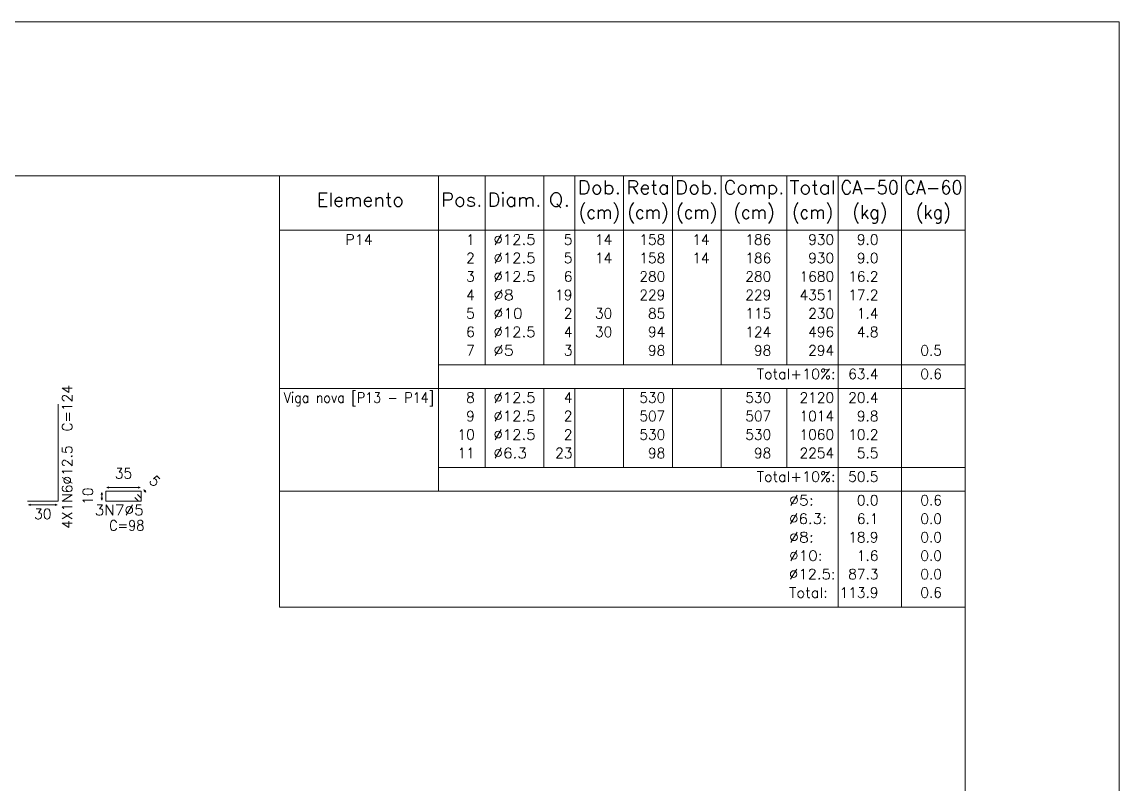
# Model space of a CAD drawing. Header units: millimetres. Extents: x 0 to 376, y 0 to 134.
# Drawn here: x 153.22 to 174.59, y 60.95 to 75.8 of the extents above; entities that cross this region are included whole.
import ezdxf
from ezdxf.enums import TextEntityAlignment as Align

# ---------------------------------------------------------------- set-up
doc = ezdxf.new("R2010")
doc.units = ezdxf.units.MM
for name, color, linetype, lineweight in [('FUN_DES_ARMADURAS', 4, 'Continuous', 0), ('FUN_TXT_ARMADURAS', 3, 'Continuous', 0), ('QUAD_BORDA', 1, 'Continuous', 20), ('QUAD_LIMITES', 2, 'Continuous', 0), ('TABELAS', 1, 'Continuous', 9), ('TEXTO_TABELAS', 1, 'Continuous', 0)]:
    doc.layers.add(name, color=color, linetype=linetype, lineweight=lineweight)
doc.styles.add('CYPETXT', font='romans__.ttf', dxfattribs={"height": 0.2})

msp = doc.modelspace()

# ---------------------------------------------------------------- linework, layer by layer
at = {"layer": 'FUN_DES_ARMADURAS'}
for points in [[(153.3247, 66.4643), (153.9247, 66.4643), (153.9247, 68.3508)], [(155.471, 66.5899), (155.5418, 66.5192), (155.5418, 66.4643), (154.8518, 66.4643), (154.8518, 66.6543), (155.5418, 66.6543), (155.5418, 66.4643), (155.4868, 66.4643), (155.416, 66.5349)]]:
    msp.add_lwpolyline(points, dxfattribs=at)
at = {"layer": 'FUN_TXT_ARMADURAS'}
for p, q in [((154.9119, 66.7417), (154.8719, 66.7293)), ((154.9119, 66.7168), (154.8719, 66.7293)), ((154.8719, 66.7293), (155.5215, 66.7293)), ((155.4815, 66.7417), (155.5215, 66.7293)), ((155.4815, 66.7168), (155.5215, 66.7293)), ((155.6108, 66.6446), (155.5914, 66.6817)), ((155.6285, 66.6623), (155.5914, 66.6817)), ((155.5914, 66.6817), (155.6335, 66.6396)), ((155.6141, 66.6767), (155.6335, 66.6396)), ((154.7643, 66.594), (154.7767, 66.6341)), ((154.7643, 66.5245), (154.7767, 66.4844)), ((154.7893, 66.594), (154.7767, 66.6341)), ((154.7767, 66.4844), (154.7767, 66.6341)), ((154.7893, 66.5245), (154.7767, 66.4844)), ((155.5964, 66.659), (155.6335, 66.6396)), ((153.385, 66.4018), (153.345, 66.3893)), ((153.385, 66.3768), (153.345, 66.3893)), ((153.345, 66.3893), (153.9046, 66.3893)), ((153.8646, 66.4018), (153.9046, 66.3893)), ((153.8646, 66.3768), (153.9046, 66.3893))]:
    msp.add_line(p, q, dxfattribs=at)
at = {"layer": 'QUAD_BORDA'}
msp.add_lwpolyline([(135.5857, 49.1003), (171.5857, 49.1003), (171.5857, 72.8003), (135.5857, 72.8003), (135.5857, 49.1003)], close=True, dxfattribs=at)
at = {"layer": 'QUAD_LIMITES'}
msp.add_lwpolyline([(132.5857, 46.1003), (174.5857, 46.1003), (174.5857, 75.8003), (132.5857, 75.8003), (132.5857, 46.1003)], close=True, dxfattribs=at)
at = {"layer": 'TABELAS'}
for p, q in [((158.2337, 71.6903), (158.2337, 72.8003)), ((158.2337, 72.8003), (171.5857, 72.8003)), ((161.3338, 71.6903), (161.3338, 72.8003)), ((162.2378, 71.6903), (162.2378, 72.8003)), ((163.3858, 71.6903), (163.3858, 72.8003)), ((163.9897, 71.6903), (163.9897, 72.8003)), ((164.9377, 71.6903), (164.9377, 72.8003)), ((165.8858, 71.6903), (165.8858, 72.8003)), ((166.8338, 71.6903), (166.8338, 72.8003)), ((168.1178, 71.6903), (168.1178, 72.8003)), ((169.1138, 71.6903), (169.1138, 72.8003)), ((170.3498, 71.6903), (170.3498, 72.8003)), ((171.5857, 71.6903), (171.5857, 72.8003)), ((158.2337, 71.7403), (171.5857, 71.7403)), ((158.2337, 68.7103), (158.2337, 71.6903)), ((161.3338, 68.7103), (161.3338, 71.6903)), ((162.2378, 69.1202), (162.2378, 71.6903)), ((163.3858, 69.1202), (163.3858, 71.6903)), ((163.9897, 69.1202), (163.9897, 71.6903)), ((164.9377, 69.1202), (164.9377, 71.6903)), ((165.8858, 69.1202), (165.8858, 71.6903)), ((166.8338, 69.1202), (166.8338, 71.6903)), ((168.1178, 69.1202), (168.1178, 71.6903)), ((169.1138, 68.7103), (169.1138, 71.6903)), ((170.3498, 68.7103), (170.3498, 71.6903)), ((171.5857, 68.7103), (171.5857, 71.6903)), ((161.3338, 69.1202), (171.5857, 69.1202)), ((158.2337, 68.6103), (158.2337, 68.7103)), ((158.2337, 68.6603), (171.5857, 68.6603)), ((158.2337, 66.7103), (158.2337, 68.6103)), ((161.3338, 68.6103), (161.3338, 68.7103)), ((161.3338, 66.7103), (161.3338, 68.6103)), ((162.2378, 68.6103), (162.2378, 68.6603)), ((162.2378, 67.1202), (162.2378, 68.6103)), ((163.3858, 68.6103), (163.3858, 68.6603)), ((163.3858, 67.1202), (163.3858, 68.6103)), ((163.9897, 68.6103), (163.9897, 68.6603)), ((163.9897, 67.1202), (163.9897, 68.6103)), ((164.9377, 68.6103), (164.9377, 68.6603)), ((164.9377, 67.1202), (164.9377, 68.6103)), ((165.8858, 68.6103), (165.8858, 68.6603)), ((165.8858, 67.1202), (165.8858, 68.6103)), ((166.8338, 68.6103), (166.8338, 68.6603)), ((166.8338, 67.1202), (166.8338, 68.6103)), ((168.1178, 68.6103), (168.1178, 68.6603)), ((168.1178, 67.1202), (168.1178, 68.6103)), ((169.1138, 68.6103), (169.1138, 68.7103)), ((169.1138, 66.7103), (169.1138, 68.6103)), ((170.3498, 68.6103), (170.3498, 68.7103)), ((170.3498, 66.7103), (170.3498, 68.6103)), ((171.5857, 68.6103), (171.5857, 68.7103)), ((171.5857, 66.7103), (171.5857, 68.6103)), ((161.3338, 67.1202), (171.5857, 67.1202)), ((158.2337, 66.6102), (158.2337, 66.7103)), ((161.3338, 66.6603), (161.3338, 66.7103)), ((169.1138, 66.6102), (169.1138, 66.7103)), ((170.3498, 66.6102), (170.3498, 66.7103)), ((171.5857, 66.6102), (171.5857, 66.7103)), ((158.2337, 66.6603), (171.5857, 66.6603)), ((158.2337, 66.2502), (158.2337, 66.6102)), ((169.1138, 66.2502), (169.1138, 66.6102)), ((170.3498, 66.2502), (170.3498, 66.6102)), ((171.5857, 66.2502), (171.5857, 66.6102)), ((158.2337, 65.8902), (158.2337, 66.2502)), ((169.1138, 65.8902), (169.1138, 66.2502)), ((170.3498, 65.8902), (170.3498, 66.2502)), ((171.5857, 65.8902), (171.5857, 66.2502)), ((158.2337, 65.5302), (158.2337, 65.8902)), ((169.1138, 65.5302), (169.1138, 65.8902)), ((170.3498, 65.5302), (170.3498, 65.8902)), ((171.5857, 65.5302), (171.5857, 65.8902)), ((158.2337, 65.1702), (158.2337, 65.5302)), ((169.1138, 65.1702), (169.1138, 65.5302)), ((170.3498, 65.1702), (170.3498, 65.5302)), ((171.5857, 65.1702), (171.5857, 65.5302)), ((158.2337, 64.8102), (158.2337, 65.1702)), ((169.1138, 64.8102), (169.1138, 65.1702)), ((170.3498, 64.8102), (170.3498, 65.1702)), ((171.5857, 64.8102), (171.5857, 65.1702)), ((158.2337, 64.4002), (158.2337, 64.8102)), ((169.1138, 64.4002), (169.1138, 64.8102)), ((170.3498, 64.4002), (170.3498, 64.8102)), ((171.5857, 64.4002), (171.5857, 64.8102)), ((158.2337, 64.4002), (171.5857, 64.4002))]:
    msp.add_line(p, q, dxfattribs=at)

# ---------------------------------------------------------------- texts
at = {"layer": 'FUN_TXT_ARMADURAS', "style": 'CYPETXT'}
for s, rotation, width, p, p2 in [('4X1N6%%c12.5  C=124', 90, 0.838872, (154.1997, 65.9225), (154.1997, 68.7245)), ('5', 315.00866, 0.872274, (155.6768, 66.8438), (155.7956, 66.725)), ('10', 90, 0.872274, (154.6018, 66.3912), (154.6018, 66.7273))]:
    msp.add_text(s, height=0.2, rotation=rotation, dxfattribs=dict(at, width=width)).set_placement(p, p2, align=Align.FIT)
for s, width, p, p2 in [('35', 0.872274, (155.0288, 66.9042), (155.3647, 66.9042)), ('30', 0.872274, (153.4567, 66.1142), (153.7928, 66.1142)), ('3N7%%c5', 0.953428, (154.6358, 66.1893), (155.5898, 66.1893)), (' C=98', 0.752788, (154.7918, 65.8892), (155.6018, 65.8892))]:
    msp.add_text(s, height=0.2, dxfattribs=dict(at, width=width)).set_placement(p, p2, align=Align.FIT)
at = {"layer": 'TEXTO_TABELAS', "style": 'CYPETXT'}
for s, height, width, p, p2 in [('Dob.', 0.26667, 0.953523, (164.0397, 72.4436), (164.8878, 72.4436)), ('Reta', 0.26667, 0.94055, (164.9878, 72.4436), (165.8357, 72.4436)), ('Dob.', 0.26667, 0.953523, (165.9358, 72.4436), (166.7837, 72.4436)), ('Comp.', 0.26667, 0.895522, (166.8837, 72.4436), (168.0677, 72.4436)), ('Total', 0.26667, 0.935673, (168.1678, 72.4436), (169.0637, 72.4436)), ('CA-50', 0.26667, 0.813132, (169.1637, 72.4436), (170.2997, 72.4436)), ('CA-60', 0.26667, 0.813132, (170.3998, 72.4436), (171.5358, 72.4436)), ('Elemento', 0.26667, 0.923378, (158.9588, 72.2036), (160.6587, 72.2036)), ('Pos.', 0.26667, 0.930268, (161.3837, 72.2036), (162.1877, 72.2036)), ('Diam.', 0.26667, 0.924488, (162.2877, 72.2036), (163.3357, 72.2036)), ('Q.', 0.26667, 1.025806, (163.4758, 72.2036), (163.8998, 72.2036)), ('(cm)', 0.26667, 0.819001, (164.0637, 71.9636), (164.8638, 71.9636)), ('(cm)', 0.26667, 0.819001, (165.0118, 71.9636), (165.8117, 71.9636)), ('(cm)', 0.26667, 0.819001, (165.9598, 71.9636), (166.7597, 71.9636)), ('(cm)', 0.26667, 0.819001, (167.0757, 71.9636), (167.8758, 71.9636)), ('(cm)', 0.26667, 0.819001, (168.2158, 71.9636), (169.0157, 71.9636)), ('(kg)', 0.26667, 0.827954, (169.3897, 71.9636), (170.0737, 71.9636)), ('(kg)', 0.26667, 0.827954, (170.6258, 71.9636), (171.3098, 71.9636)), ('P14', 0.2, 0.91451, (159.5153, 71.4603), (160.0522, 71.4603)), ('1', 0.2, 0.872274, (161.8698, 71.4603), (162.0377, 71.4603)), ('%%c12.5', 0.2, 0.925884, (162.4007, 71.4603), (163.2227, 71.4603)), ('5', 0.2, 0.872274, (163.7717, 71.4603), (163.9398, 71.4603)), ('14', 0.2, 0.872274, (164.3798, 71.4603), (164.7158, 71.4603)), ('158', 0.2, 0.872274, (165.2438, 71.4603), (165.7477, 71.4603)), ('14', 0.2, 0.872274, (166.2757, 71.4603), (166.6118, 71.4603)), ('186', 0.2, 0.872274, (167.3077, 71.4603), (167.8117, 71.4603)), ('930', 0.2, 0.872274, (168.5317, 71.4603), (169.0358, 71.4603)), ('9.0', 0.2, 0.868127, (169.4797, 71.4603), (169.8998, 71.4603)), ('2', 0.2, 0.872274, (161.8698, 71.1003), (162.0377, 71.1003)), ('%%c12.5', 0.2, 0.925884, (162.4007, 71.1003), (163.2227, 71.1003)), ('5', 0.2, 0.872274, (163.7717, 71.1003), (163.9398, 71.1003)), ('14', 0.2, 0.872274, (164.3798, 71.1003), (164.7158, 71.1003)), ('158', 0.2, 0.872274, (165.2438, 71.1003), (165.7477, 71.1003)), ('14', 0.2, 0.872274, (166.2757, 71.1003), (166.6118, 71.1003)), ('186', 0.2, 0.872274, (167.3077, 71.1003), (167.8117, 71.1003)), ('930', 0.2, 0.872274, (168.5317, 71.1003), (169.0358, 71.1003)), ('9.0', 0.2, 0.868127, (169.4797, 71.1003), (169.8998, 71.1003)), ('3', 0.2, 0.872274, (161.8698, 70.7403), (162.0377, 70.7403)), ('%%c12.5', 0.2, 0.925884, (162.4007, 70.7403), (163.2227, 70.7403)), ('6', 0.2, 0.872274, (163.7717, 70.7403), (163.9398, 70.7403)), ('280', 0.2, 0.872274, (165.2438, 70.7403), (165.7477, 70.7403)), ('280', 0.2, 0.872274, (167.3077, 70.7403), (167.8117, 70.7403)), ('1680', 0.2, 0.872274, (168.3638, 70.7403), (169.0358, 70.7403)), ('16.2', 0.2, 0.869308, (169.3117, 70.7403), (169.8998, 70.7403)), ('4', 0.2, 0.872274, (161.8698, 70.3803), (162.0377, 70.3803)), ('%%c8', 0.2, 0.99505, (162.4007, 70.3803), (162.8028, 70.3803)), ('19', 0.2, 0.872274, (163.6037, 70.3803), (163.9398, 70.3803)), ('229', 0.2, 0.872274, (165.2438, 70.3803), (165.7477, 70.3803)), ('229', 0.2, 0.872274, (167.3077, 70.3803), (167.8117, 70.3803)), ('4351', 0.2, 0.872274, (168.3638, 70.3803), (169.0358, 70.3803)), ('17.2', 0.2, 0.869308, (169.3117, 70.3803), (169.8998, 70.3803)), ('5', 0.2, 0.872274, (161.8698, 70.0203), (162.0377, 70.0203)), ('%%c10', 0.2, 0.955414, (162.4007, 70.0203), (162.9708, 70.0203)), ('2', 0.2, 0.872274, (163.7717, 70.0203), (163.9398, 70.0203)), ('30', 0.2, 0.872274, (164.3798, 70.0203), (164.7158, 70.0203)), ('85', 0.2, 0.872274, (165.4118, 70.0203), (165.7477, 70.0203)), ('115', 0.2, 0.872274, (167.3077, 70.0203), (167.8117, 70.0203)), ('230', 0.2, 0.872274, (168.5317, 70.0203), (169.0358, 70.0203)), ('1.4', 0.2, 0.868127, (169.4797, 70.0203), (169.8998, 70.0203)), ('6', 0.2, 0.872274, (161.8698, 69.6603), (162.0377, 69.6603)), ('%%c12.5', 0.2, 0.925884, (162.4007, 69.6603), (163.2227, 69.6603)), ('4', 0.2, 0.872274, (163.7717, 69.6603), (163.9398, 69.6603)), ('30', 0.2, 0.872274, (164.3798, 69.6603), (164.7158, 69.6603)), ('94', 0.2, 0.872274, (165.4118, 69.6603), (165.7477, 69.6603)), ('124', 0.2, 0.872274, (167.3077, 69.6603), (167.8117, 69.6603)), ('496', 0.2, 0.872274, (168.5317, 69.6603), (169.0358, 69.6603)), ('4.8', 0.2, 0.868127, (169.4797, 69.6603), (169.8998, 69.6603)), ('7', 0.2, 0.872274, (161.8698, 69.3003), (162.0377, 69.3003)), ('%%c5', 0.2, 0.99505, (162.4007, 69.3003), (162.8028, 69.3003)), ('3', 0.2, 0.872274, (163.7717, 69.3003), (163.9398, 69.3003)), ('98', 0.2, 0.872274, (165.4118, 69.3003), (165.7477, 69.3003)), ('98', 0.2, 0.872274, (167.4758, 69.3003), (167.8117, 69.3003)), ('294', 0.2, 0.872274, (168.5317, 69.3003), (169.0358, 69.3003)), ('0.5', 0.2, 0.868127, (170.7158, 69.3003), (171.1358, 69.3003)), ('Total+10%:', 0.2, 0.906671, (167.5308, 68.8403), (169.0637, 68.8403)), ('63.4', 0.2, 0.869308, (169.3117, 68.8403), (169.8998, 68.8403)), ('0.6', 0.2, 0.868127, (170.7158, 68.8403), (171.1358, 68.8403)), ('Viga nova [P13 - P14]', 0.2, 0.772519, (158.3197, 68.3803), (161.2477, 68.3803)), ('8', 0.2, 0.872274, (161.8698, 68.3803), (162.0377, 68.3803)), ('%%c12.5', 0.2, 0.925884, (162.4007, 68.3803), (163.2227, 68.3803)), ('4', 0.2, 0.872274, (163.7717, 68.3803), (163.9398, 68.3803)), ('530', 0.2, 0.872274, (165.2438, 68.3803), (165.7477, 68.3803)), ('530', 0.2, 0.872274, (167.3077, 68.3803), (167.8117, 68.3803)), ('2120', 0.2, 0.872274, (168.3638, 68.3803), (169.0358, 68.3803)), ('20.4', 0.2, 0.869308, (169.3117, 68.3803), (169.8998, 68.3803)), ('9', 0.2, 0.872274, (161.8698, 68.0203), (162.0377, 68.0203)), ('%%c12.5', 0.2, 0.925884, (162.4007, 68.0203), (163.2227, 68.0203)), ('2', 0.2, 0.872274, (163.7717, 68.0203), (163.9398, 68.0203)), ('507', 0.2, 0.872274, (165.2438, 68.0203), (165.7477, 68.0203)), ('507', 0.2, 0.872274, (167.3077, 68.0203), (167.8117, 68.0203)), ('1014', 0.2, 0.872274, (168.3638, 68.0203), (169.0358, 68.0203)), ('9.8', 0.2, 0.868127, (169.4797, 68.0203), (169.8998, 68.0203)), ('10', 0.2, 0.872274, (161.7018, 67.6603), (162.0377, 67.6603)), ('%%c12.5', 0.2, 0.925884, (162.4007, 67.6603), (163.2227, 67.6603)), ('2', 0.2, 0.872274, (163.7717, 67.6603), (163.9398, 67.6603)), ('530', 0.2, 0.872274, (165.2438, 67.6603), (165.7477, 67.6603)), ('530', 0.2, 0.872274, (167.3077, 67.6603), (167.8117, 67.6603)), ('1060', 0.2, 0.872274, (168.3638, 67.6603), (169.0358, 67.6603)), ('10.2', 0.2, 0.869308, (169.3117, 67.6603), (169.8998, 67.6603)), ('11', 0.2, 0.872274, (161.7018, 67.3003), (162.0377, 67.3003)), ('%%c6.3', 0.2, 0.940736, (162.4007, 67.3003), (163.0548, 67.3003)), ('23', 0.2, 0.872274, (163.6037, 67.3003), (163.9398, 67.3003)), ('98', 0.2, 0.872274, (165.4118, 67.3003), (165.7477, 67.3003)), ('98', 0.2, 0.872274, (167.4758, 67.3003), (167.8117, 67.3003)), ('2254', 0.2, 0.872274, (168.3638, 67.3003), (169.0358, 67.3003)), ('5.5', 0.2, 0.868127, (169.4797, 67.3003), (169.8998, 67.3003)), ('Total+10%:', 0.2, 0.906671, (167.5308, 66.8403), (169.0637, 66.8403)), ('50.5', 0.2, 0.869308, (169.3117, 66.8403), (169.8998, 66.8403)), ('%%c5:', 0.2, 0.966972, (168.1577, 66.3803), (168.6438, 66.3803)), ('0.0', 0.2, 0.868127, (169.4797, 66.3803), (169.8998, 66.3803)), ('0.6', 0.2, 0.868127, (170.7158, 66.3803), (171.1358, 66.3803)), ('%%c6.3:', 0.2, 0.929705, (168.1577, 66.0203), (168.8957, 66.0203)), ('6.1', 0.2, 0.868127, (169.4797, 66.0203), (169.8998, 66.0203)), ('0.0', 0.2, 0.868127, (170.7158, 66.0203), (171.1358, 66.0203)), ('%%c8:', 0.2, 0.966972, (168.1577, 65.6603), (168.6438, 65.6603)), ('18.9', 0.2, 0.869308, (169.3117, 65.6603), (169.8998, 65.6603)), ('0.0', 0.2, 0.868127, (170.7158, 65.6603), (171.1358, 65.6603)), ('%%c10:', 0.2, 0.940736, (168.1577, 65.3003), (168.8117, 65.3003)), ('1.6', 0.2, 0.868127, (169.4797, 65.3003), (169.8998, 65.3003)), ('0.0', 0.2, 0.868127, (170.7158, 65.3003), (171.1358, 65.3003)), ('%%c12.5:', 0.2, 0.918491, (168.1577, 64.9403), (169.0637, 64.9403)), ('87.3', 0.2, 0.869308, (169.3117, 64.9403), (169.8998, 64.9403)), ('0.0', 0.2, 0.868127, (170.7158, 64.9403), (171.1358, 64.9403)), ('Total:', 0.2, 0.925563, (168.1577, 64.5803), (168.9137, 64.5803)), ('113.9', 0.2, 0.869965, (169.1438, 64.5803), (169.8998, 64.5803)), ('0.6', 0.2, 0.868127, (170.7158, 64.5803), (171.1358, 64.5803))]:
    msp.add_text(s, height=height, dxfattribs=dict(at, width=width)).set_placement(p, p2, align=Align.FIT)

doc.saveas('drawing.dxf')
